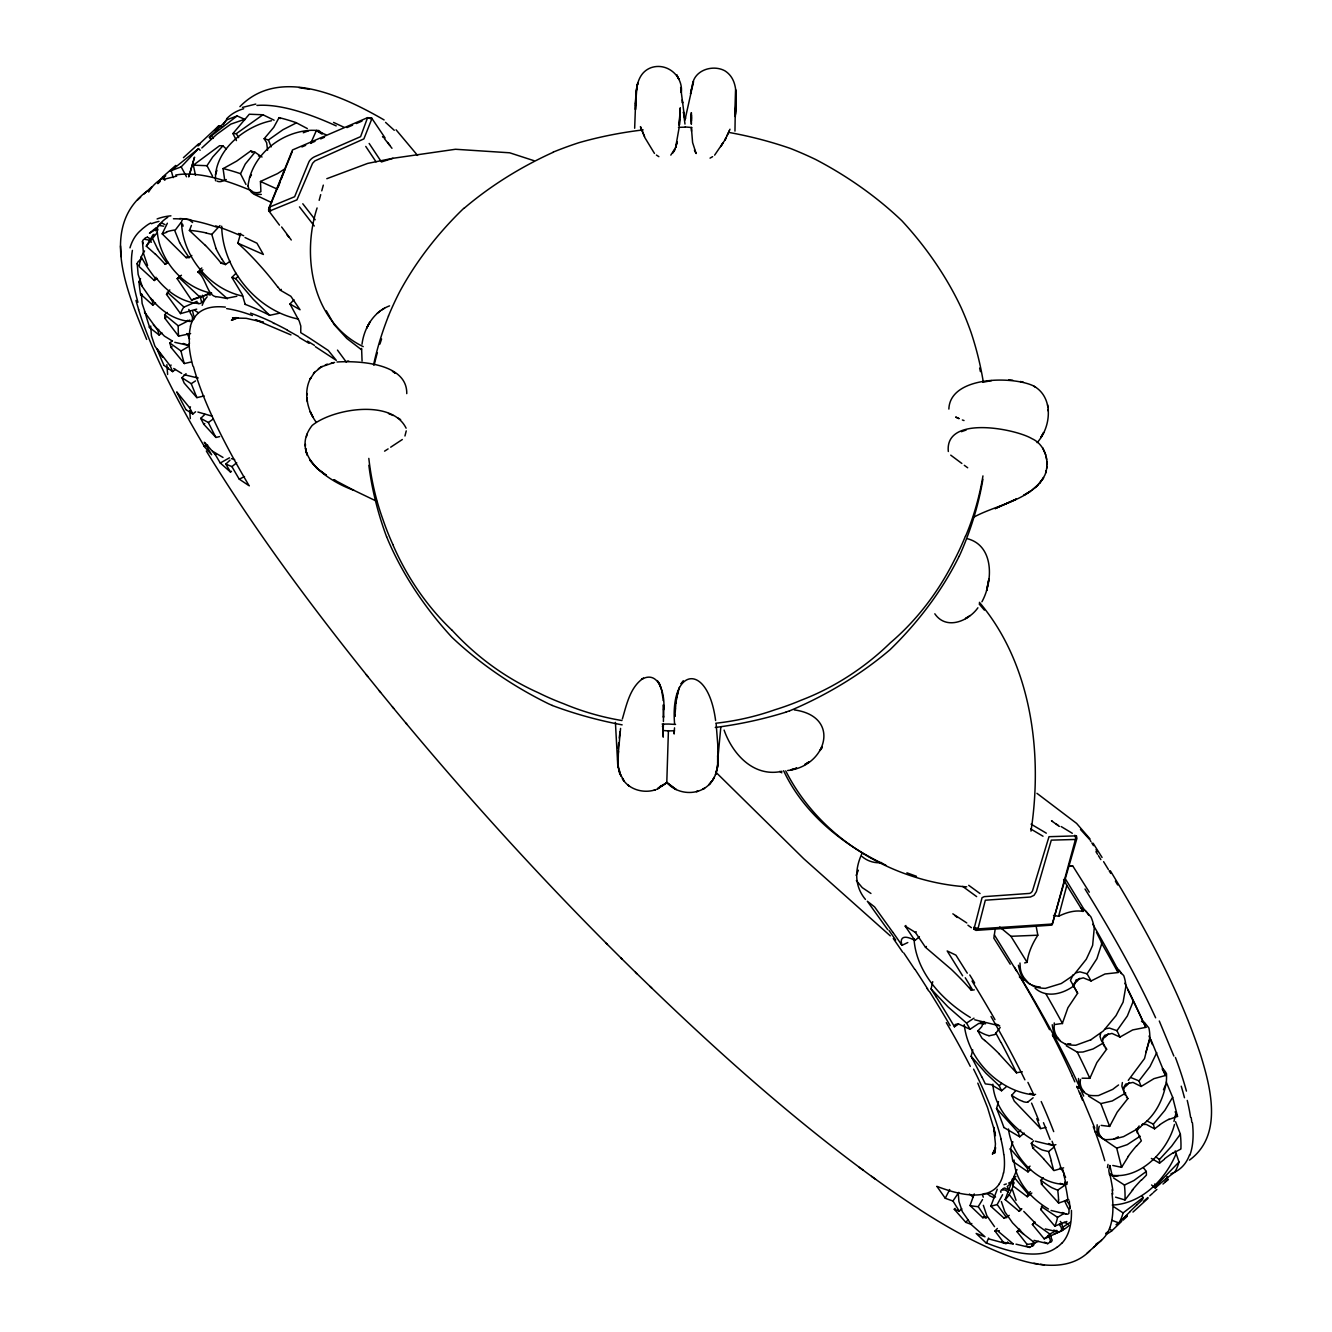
<?xml version="1.0" encoding="UTF-8"?>
<svg xmlns="http://www.w3.org/2000/svg" width="1332" height="1332" viewBox="0 0 1332 1332"><rect width="100%" height="100%" fill="white"/><g stroke="black" fill="none" stroke-linecap="round" stroke-linejoin="round"><path stroke-width="1.5" d="M406.094 428.188C391.758 398.601 332.451 408.774 312.138 425.474C288.495 455.577 329.57 481.734 353.846 490.293L376.823 501.332M305.394 446.22L305.411 444.122M663.186 733.682L663.186 729.819L663.153 736.18M691.325 118.082L691.341 112.637L691.341 124.192L691.291 114.669L691.358 120.929L691.325 117.882M717.848 759.69L717.998 745.72M316.084 422.061C307.009 409.607 303.097 391.575 310.889 377.589L310.006 379.287L314.585 372.277L313.486 373.46M306.793 395.188L306.81 393.406M691.308 117.366L691.325 114.902L691.308 119.331L691.325 117.083M663.552 710.023C665.55 697.036 659.806 669.03 641.524 679.387L643.456 678.188M948.317 451.498C944.604 414.851 1015.367 428.771 1031.834 438.611C1045.287 444.522 1050.132 461.838 1044.954 474.925C1031.234 500.915 996.186 504.478 973.159 517.532M663.503 716.067L663.403 721.544M717.815 763.919L717.448 767.032L718.065 755.427M617.665 760.106L620.579 728.404M663.186 732.117L663.336 723.992L663.12 734.398M684.981 124.076L683.433 111.938L685.014 119.747L685.547 117.815L685.014 119.763L693.522 81.585L691.941 86.713M735.697 90.709L735.297 116.6C735.547 101.349 740.092 80.536 724.924 70.846C712.87 64.186 693.889 70.13 692.407 85.248M717.865 762.97L717.998 756.176M734.964 131.119L735.597 89.477M1054.261 1022.909L1054.195 1026.006A35.797 23.826 0.3 0 0 1056.825 1036.496L1060.905 1041.574L1065.3 1044.055M1125.956 985.78L1123.109 1002.163A35.814 1.449 -63 0 0 1116.033 1015.617L1103.279 1031.018A35.814 0.866 -34.8 0 0 1090.625 1039.942M617.732 759.373L617.898 752.58M635.764 97.602L635.481 109.624C635.78 95.188 634.482 73.826 651.098 67.666C666.832 62.254 683.133 75.708 681.351 92.541L680.669 87.512L684.482 117.016M635.58 105.794L635.863 95.654L634.665 128.255M668.414 730.785L666.783 782.733L657.259 789.027L661.321 785.43M361.605 348.418L362.071 361.005M679.77 119.014L679.387 124.925L680.136 109.657L679.969 114.552M735.83 104.745L736.013 98.518L735.397 114.519L735.747 107.026M617.865 753.895L618.098 767.415L620.912 776.007L617.698 764.135L615.417 722.394M679.886 116.75L679.969 114.569M674.625 724.308C669.613 666.832 707.908 661.638 715.6 720.512M385.115 137.979L371.561 117.949L367.582 117.649L292.491 149.967L269.264 207.193L269.081 211.255L279.47 225.125M973.942 929.17L1052.463 924.025L1076.406 835.863L1049 836.696L1032.65 890.425A3.297 2.148 -52.1 0 1 1029.353 893.422L984.281 896.636L982.05 897.668L973.942 929.17L975.94 930.385L1051.897 925.124L1076.922 838.411L1076.406 835.863M680.053 112.304L680.236 108.059L679.919 115.002L680.236 108.059M636.18 91.841L636.962 86.663L635.614 104.046L635.78 100.549M718.164 752.98C717.332 776.922 717.765 748.617 717.682 757.076M675.79 704.162L674.941 716.4L675.024 715.001M680.103 111.189L678.954 125.591M674.375 730.136L674.142 733.999L674.525 727.855M675.324 709.34L675.391 708.308M717.782 759.49L720.812 727.255M406.243 430.885L404.945 435.997M1137.112 1132.799L1137.878 1127.538M679.22 127.139L675.59 147.619L670.812 155.111M618.664 742.89L618.148 748.467M1046.686 468.398L1046.885 466.267M267.599 150.183L266.633 142.691L264.152 138.728L273.743 127.356L279.021 117.699L280.369 118.565M679.07 124.542L679.253 122.894L679.137 123.993M717.782 764.118C717.265 774.258 711.971 784.515 702.747 789.26L704.511 788.261M1128.254 1080.369L1144.521 1058.557L1149.916 1037.162A35.814 5.228 -84.5 0 0 1148.867 1027.971L1144.854 1022.976L1141.491 1021.378M620.079 731.634L619.213 738.028M1122.377 1082.55L1121.86 1086.146L1123.109 1089.892L1127.854 1098.567L1117.215 1112.12L1109.639 1126.406L1101.131 1125.39M995.22 928.904L993.838 938.178L1010.205 964.202M362.004 344.222C364.052 328.038 373.693 311.688 389.527 305.877M1030.985 831.101C1042.923 753.329 1031.617 664.019 979.386 602.314M1024.658 962.919L1027.105 962.337C1028.271 952.563 1032.533 943.389 1037.828 935.197L1036.046 925.74M983.848 1021.444L981.701 1026.739L977.871 1030.951L982 1038.227L984.781 1040.558M1100.648 1033.182L1100.032 1036.579L1101.131 1040.042L1106.626 1049.233L1096.885 1062.536L1089.859 1078.304L1082.034 1078.204M1003.396 1172.876L1003.329 1173.276A575.457 111.105 47.7 0 1 999.1 1184.081M1013.053 1183.915L1012.686 1185.696L1027.305 1196.735L1031.834 1193.022M691.441 89.211L690.525 93.823L691.708 87.829M1066.865 1221.461L1054.811 1226.106L1040.758 1209.589L1042.273 1205.726M678.154 690.925L676.623 698.085L679.403 687.229M1027.305 1196.735L1027.904 1193.955L1030.435 1191.591M622.36 718.98C626.573 704.728 630.053 687.379 643.023 678.454M936.363 997.252L931.085 988.96L932.733 981.684M1176.223 1112.22L1173.942 1121.411M317.083 207.959C301.165 257.093 312.804 322.411 363.22 346.62M865.45 899.433C854.078 885.863 854.811 868.93 861.937 853.612M972.36 1058.574L971.145 1056.326L972.743 1049.816M1159.523 1125.124L1154.544 1128.82L1146.319 1124.424L1142.024 1124.491L1143.339 1124.108C1156.559 1113.652 1163.535 1098.167 1166.382 1081.884M325.824 134.715L316.383 130.536L310.689 143.39M977.921 929.003L985.33 900.216L1030.435 897.019L1034.032 895.337L1036.363 891.624L1051.298 840.142L1076.256 839.443M1063.569 879.436L1066.849 885.364L1058.624 916.249L1053.495 915.384M319.164 200.349L320.712 194.639M321.761 190.842L323.31 185.131M190.409 326.323L190.459 326.107A580.436 112.055 47.7 0 1 194.355 317.632A600.349 115.917 47.7 0 1 225.374 307.109M306.46 436.646L307.192 434.016M240.659 233.45L237.829 243.157L244.439 249.3A65.002 11.122 49.5 0 1 256.51 261.688L262.754 268.631A68.148 12.021 49.5 0 1 277.739 287.013M406.76 393.623C407.342 363.087 358.658 360.606 336.996 362.004M188.761 176.923L194.555 157.159L189.011 176.09M1003.912 1127.521A617.882 119.331 47.7 0 0 996.569 1108.54L998.484 1101.564M1145.82 1052.48L1149.566 1040.009M1127.754 989.676L1133.266 1001.231L1127.338 1016L1116.949 1030.668L1120.012 1037.062L1132.666 1029.936L1145.803 1027.355L1143.422 1022.31M1137.095 1129.786L1139.126 1125.94M247.985 185.881A35.814 1.832 -74.3 0 1 249.584 177.656C257.209 150.949 283.566 131.602 311.122 130.303A35.814 1.382 -2.2 0 1 318.831 130.536L322.594 133.766M141.242 256.81A785.98 153.147 47.5 0 0 139.61 263.769L139.161 266.583L154.296 280.503L156.011 277.256M196.686 309.141L180.519 313.636L166.5 294.405L169.813 289.926M1174.491 1124.458C1167.565 1151.564 1138.943 1180.668 1109.789 1174.857L1109.34 1173.142A35.797 16.184 -4.5 0 1 1110.289 1165.85M974.241 1193.922L970.029 1205.527L982.783 1217.714L986.895 1217.331M1141.724 1195.72C1145.836 1198.833 1138.91 1202.413 1137.195 1204.661M1175.224 1150.898L1179.02 1161.987L1156.243 1185.58L1155.227 1188.027L1151.581 1184.981M997.268 1189.243L990.808 1206.259L1004.211 1218.297L1009.223 1215.367M367.582 117.649L360.606 136.647L314.768 156.66A5.977 2.448 -37.3 0 0 308.841 162.054L294.638 196.72L269.264 207.193M369.513 117.882L371.561 117.949L371.745 119.064L363.886 138.894L314.868 160.906L312.554 163.32L296.953 199.867L269.081 211.255L268.515 209.857L292.307 151.465M278.022 187.629L280.369 181.319M1189.476 1155.027L1189.293 1155.527A756.676 146.07 47.7 0 1 1170.995 1173.758M1010.389 1149.166L1012.853 1141.757M283.4 173.343L285.215 168.631L277.539 173.593L260.456 181.468L260.905 191.708M281.302 178.854L282.7 175.175M205.461 245.521L189.427 230.486L191.408 225.458M729.986 129.221L727.072 135.731M1156.775 1052.663L1149.949 1066.632L1138.993 1080.885L1141.141 1086.462L1153.945 1078.654L1165.567 1075.473L1150.798 1039.376M1163.469 1089.726L1165.75 1084.481M856.143 875.374L858.374 870.229M1016.982 1169.529L1013.818 1176.872L1027.904 1193.955M1175.856 1154.311C1165.1 1179.769 1141.474 1203.828 1112.253 1205.06M729.42 130.619L724.908 140.06L714.618 155.145M1021.711 1208.907L1019.18 1211.304L1005.161 1199.599L1011.471 1182.733L1007.225 1186.546L1008.441 1189.193M959.157 556.326L960.672 553.063A230.086 156.127 -62.1 0 0 982.899 479.32M1000.199 1027.472L994.854 1034.531L989.027 1035.813M167.366 223.227L162.204 233.866L186.18 257.675L189.077 257.592L191.808 255.444M1012.886 1187.012L1009.223 1194.554A608.308 117.482 47.7 0 1 1005.161 1199.599M1012.686 1185.696L1014.168 1182.783M140.543 278.588L138.928 281.735L152.464 301.132L152.797 305.161L155.544 302.997M961.771 1208.723L959.256 1211.138L952.963 1200.981A620.279 119.78 47.7 0 1 945.254 1198.251L949.699 1189.526M986.463 1243.089L988.594 1238.044M1166.482 1082.583L1172.643 1097.235L1164.884 1110.339L1153.362 1124.158L1154.544 1128.82M981.917 601.781C993.006 581.834 994.521 545.737 967.415 538.711M673.942 151.249L674.874 149.517L673.01 152.897M990.808 1206.259L997.168 1204.544L1002.58 1194.704M725.207 139.494L726.19 137.712L724.908 140.06M212.554 176.257L206.993 165.701L212.654 157.059L222.894 145.854L226.24 148.934M144.555 250.899L141.209 256.776L145.588 264.535A43.606 10.156 50.3 0 0 155.161 278.055M1112.786 1165.467L1121.577 1167.332L1128.437 1156.309M995.504 1148.9L992.407 1154.211L995.57 1147.451L994.638 1153.212L995.437 1143.922L993.689 1127.338L995.387 1135.513L993.689 1127.338M155.511 254.312L146.32 246.17L153.03 234.765M986.063 1218.231L978.237 1206.642L982.517 1199.566M720.695 146.603L722.777 143.273L721.544 145.221M146.32 246.17L156.826 233.067M1175.573 1121.727L1180.368 1134.115L1171.594 1146.236L1159.439 1159.506L1159.556 1163.152L1164.401 1159.273M952.963 1200.981L958.79 1192.373M249.534 177.789L251.482 174.958M197.069 301.348L183.749 307.226A595.021 114.918 47.7 0 0 180.503 313.619M1073.142 974.708L1070.445 980.435L1077.621 993.222L1067.914 1007.758L1062.353 1023.459L1054.744 1024.541M1015.4 1091.091L1011.637 1095.387L1014.285 1101.131L1040.658 1128.604L1045.953 1127.421M1115.6 1197.168L1124.974 1199.966L1132.799 1189.892M1116.599 968.214L1118.297 972.527L1104.977 973.992L1091.074 980.968L1087.079 973.792L1096.902 958.724L1101.897 943.206L1096.486 932.333M180.936 222.627L174.792 230.719L179.587 242.541M140.959 294.422L152.797 305.161M1037.112 442.624C1051.431 427.172 1054.111 396.453 1032.883 385.614C1011.571 375.924 949.949 376.24 948.867 409.074M201.831 267.965L197.802 272.128C205.711 277.173 207.193 295.171 215.784 296.703M173.143 177.656L171.245 170.613L181.185 166.866L198.518 148.635L200.15 150.283M235.947 273.293L231.918 277.439L242.241 294.522L245.205 304.412M293.972 299.75L289.976 303.979L299.25 321.145L300.799 326.057L300.749 332.667A587.096 113.47 47.7 0 1 309.257 337.912L328.238 350.433L336.33 360.389L315.351 346.67M977.904 607.792C968.381 621.228 946.153 630.469 934.814 613.786M186.064 373.676L181.935 377.705L184.166 383.05L196.886 397.635L204.162 395.954M1019.38 1229.086L1017.015 1231.65L1026.989 1244.271M968.164 1219.762L965.767 1222.326L954.278 1209.256L955.127 1208.34M997.368 1228.454L994.971 1231.018L1003.296 1242.107M215.984 248.435L211.805 234.415L219.963 225.558M314.269 372.594L322.011 366.483L320.246 367.432M1043.306 1177.804L1040.941 1180.319L1041.474 1184.131L1058.607 1203.062L1068.747 1199.583M262.021 157.01L254.978 152.248L245.271 164.036L240.543 173.793L245.97 184.465M204.895 414.352L200.732 418.348L203.779 424.259L215.967 437.479L219.614 436.58M147.103 191.159C97.969 227.139 128.538 295.071 146.653 339.41M1033.665 1140.825L1031.284 1143.306L1032.916 1148.201L1033.798 1147.385M1004.211 1218.297L1005.027 1217.398M1136.696 1145.92L1141.341 1140.858L1136.113 1128.87M982.783 1217.714L983.615 1216.815M1019.18 1211.304L1021.577 1208.807M230.02 460.139L225.824 464.102L230.519 472.061L231.485 471.295M1030.518 1169.529L1028.021 1171.894L1027.538 1168.447L1030.052 1166.116M1053.878 1234.165L1059.906 1231.584L1044.238 1238.877L1032.4 1224.508L1034.964 1221.96M1024.175 1133.099L1019.696 1136.812L1018.231 1132.383L1020.745 1130.069M1006.01 1087.062L1001.547 1090.775L999.2 1085.697L1001.714 1083.399M158.042 183.566L160.339 181.202M1112.07 1220.395L1118.88 1222.926L1130.002 1211.67M236.447 140.593L232.934 133.55L249.284 114.219L262.937 114.768L274.109 120.196M1141.624 1180.019L1146.436 1175.09L1146.303 1171.461L1143.572 1167.914M985.53 1023.808L978.787 1023.426L970.062 1029.27L966.549 1023.076L973.992 1018.181M1033.132 1097.784L1027.738 1102.113M163.57 177.939L165.767 175.791M919.413 936.779L914.918 940.492L905.227 926.14L905.877 925.49M238.178 276.373L235.681 278.654L231.918 277.439M402.331 439.51L390.692 447.186M202.897 269.78L200.366 272.044L197.802 272.128M1106.259 1234.165A766.516 148.035 47.7 0 0 1112.037 1230.618L1121.677 1221.361M1070.312 1222.243L1063.485 1226.755M181.452 275.225L177.173 278.671L191.592 300.133L207.825 294.489M179.737 276.39L177.173 278.671M210.856 139.277L209.39 137.446L227.173 119.68L237.113 115.934L245.155 119.53M167.266 312.421L164.652 314.702L164.952 318.398L178.588 336.147L190.593 333.566M965.767 1222.326L970.928 1224.291L971.811 1223.459M994.971 1231.018L999.366 1230.751M1017.015 1231.65L1020.562 1230.268M1032.4 1224.508L1033.282 1223.675M1040.758 1209.589L1041.641 1208.757M221.928 127.006L218.864 125.757L197.669 145.538M172.427 340.692L169.813 342.99L171.112 347.502L184.332 363.553L191.475 361.921M1035.214 487.595L1038.011 484.998L1032.183 489.993M1041.474 1184.131L1042.357 1183.316M1189.459 1160.122C1222.893 1135.597 1211.021 1088.977 1200.848 1055.677C1179.386 990.209 1145.986 929.436 1110.322 870.762M277.988 287.079L280.353 290.21L281.268 289.36M137.462 200.083L140.643 197.169M143.939 194.072L151.632 186.98M205.394 245.321A54.495 9.307 49.7 0 1 218.548 259.99L221.012 263.12L221.928 262.287M183.433 157.659L198.451 143.973M201.815 147.969L216.833 134.282L230.819 124.126L243.773 119.614M905.227 926.14L915.417 932.433L916.183 931.734M1132.966 1212.07L1147.984 1198.384M186.18 257.675L187.079 256.86M871.578 1176.356C915.45 1208.041 961.105 1238.727 1012.22 1257.441C1037.145 1266.249 1069.663 1271.844 1090.076 1250.532M915.417 932.433L925.49 947.302L926.406 946.469M230.519 472.061L220.263 463.003L215.368 454.728L216.284 453.912M1093.472 1247.518L1101.564 1240.242M239.91 106.643C279.57 65.767 344.039 96.77 384.115 119.947M195.571 411.788L192.824 413.986L189.577 407.675L190.476 406.859M1086.895 1253.395L1096.652 1244.654M152.464 301.132L153.363 300.333M161.921 332.917L159.174 335.081L157.775 330.219L158.674 329.42M175.374 369.447L172.627 371.628L170.23 365.884L171.129 365.085M175.741 165.434L162.937 176.706A899.217 173.66 47.7 0 0 157.609 183.5M154.296 280.503L157.059 278.371M220.263 463.003L229.47 457.808M1123.043 1218.947L1126.939 1215.5M1153.629 1192.257L1156.892 1189.393M1162.986 1184.048L1167.964 1179.686L1166.998 1176.472M1072.71 985.031L1077.238 981.068A35.814 32.85 87.3 0 1 1079.869 978.271M1155.227 1188.027L1159.906 1183.965M209.39 137.446L237.113 115.934M1143.206 1197.468L1123.092 1212.919A755.41 145.887 47.7 0 1 1118.88 1222.943M318.315 368.831L319.247 368.082M1054.145 1147.018L1048.617 1151.564L1042.407 1150.049A46.57 11.372 46.7 0 1 1031.318 1143.405M155.378 228.355L149.45 233.217L156.427 229.021M1123.792 1087.878L1126.889 1085.314A35.814 29.953 -74.4 0 1 1129.469 1082.45M171.245 170.613L198.518 148.635M232.934 133.55L236.28 133.683L262.937 114.768M225.824 464.102L231.951 466.616L236.713 462.737M1166.266 1178.637L1174.807 1171.994A755.41 145.887 47.7 0 0 1179.02 1161.987M377.322 313.253L380.419 310.822M1146.303 1171.461L1133.898 1180.552L1124.441 1185.047L1113.685 1178.087M203.779 424.259L204.745 423.509M1105.677 1233.432L1108.291 1231.401M166.5 294.405L167.432 293.689M171.112 347.502L172.061 346.77M164.952 318.398L165.901 317.665M264.152 138.728L268.431 139.977L282.967 129.704L296.47 122.844L307.342 128.571M254.978 152.248L250.699 150.982L236.68 161.105L223.093 168.648L224.525 178.938M661.887 786.113L666.799 782.5C675.99 793.139 692.64 795.587 704.462 788.294M200.732 418.348L208.375 422.51L213.303 418.947M1140.159 1136.179L1127.205 1144.671L1116.716 1148.167L1097.485 1135.047M1055.893 1144.654L1052.929 1145.487L1035.43 1141.224M1065.75 1184.614L1057.625 1190.192L1052.064 1187.811A43.606 10.739 46.1 0 1 1040.908 1180.219M970.012 615.517L965.484 618.597L968.247 616.783M657.259 789.027L666.799 782.5L676.19 789.576L666.733 782.4M1125.707 1093.006L1112.27 1100.948L1100.848 1103.595L1088.544 1096.069M195.504 175.258L193.34 165.168L219.564 145.721L222.894 145.854M388.111 448.901L384.582 451.148M181.935 377.705L191.225 383.683L195.521 380.919M1103.562 1042.856L1093.122 1048.933L1082.999 1052.014L1077.322 1052.163L1066.199 1045.737M958.457 1024.158L954.411 1026.756L955.127 1024.541L958.257 1023.825L970.062 1029.27M1173.242 1153.062L1180.901 1149.033A792.324 153.014 47.7 0 0 1180.718 1138.094L1180.368 1134.115M381.385 310.123L384.515 308.225M188.012 346.853L181.019 350.999L169.813 342.99M1073.609 986.046C1062.486 994.122 1046.403 998.284 1035.097 988.227M1054.861 1226.156A724.741 140.476 47.8 0 0 1057.541 1217.381L1063.452 1213.802M710.056 158.125L712.637 156.643M230.136 261.238L225.408 264.552L221.012 263.12M321.312 366.866L333.716 362.62M1137.178 1129.07L1123.559 1136.629L1113.752 1139.16L1118.397 1136.779M1056.809 1230.368L1049.816 1234.048L1034.082 1222.793M189.843 320.046L178.305 325.874L164.652 314.702M1090.908 1039.759L1075.823 1045.237A35.814 9.657 -12 0 1 1065.284 1044.055M204.096 446.22L207.725 445.188M244.505 476.556L239.277 479.17L248.535 485.364M901.231 944.288L901.947 945.32L907.808 942.54M1168.897 1119.463L1177.521 1116.399L1172.643 1097.235M1038.394 1241.324L1034.864 1242.956L1019.679 1231.084M237.013 317.749L231.435 320.329L238.195 317.749M1058.624 916.249C1066.116 912.62 1074.641 909.906 1083.033 911.404L1082.65 910.106M346.969 127.589L352.597 125.158M356.36 123.543L361.988 121.112M301.898 146.953L305.661 145.338M311.288 142.924L315.051 141.309M320.679 138.894L324.425 137.279M326.29 364.568L325.224 365.001L327.372 364.152M308.558 130.786L303.28 132.75M162.204 233.866L166.65 232.351M326.806 178.704L367.699 163.403L392.957 158.292L455.511 149.267L509.673 152.797L533.816 160.639M789.51 710.822L786.047 712.087M1035.58 1094.388L1032.999 1094.771C998.118 1090.775 967.864 1058.957 964.251 1024.591M163.403 179.437L176.69 176.124M242.491 107.409L255.777 104.079M226.257 179.554L223.959 180.386A35.797 15.201 -80 0 1 216.999 181.119M211.322 293.09L199.917 297.119L178.904 277.506M961.388 431.685L966.166 430.02M654.079 790.192L655.893 789.626C643.989 793.822 628.954 789.809 622.344 778.571L624.242 781.201L619.596 773.043M392.957 158.292L381.435 161.938L369.147 143.44M1063.602 1167.831L1053.945 1170.595L1043.589 1158.873M215.717 296.636A621.461 120.063 47.7 0 1 226.04 298.401L236.813 296.27M271.445 120.762C244.122 126.24 213.653 151.332 215.534 180.752M1076.04 972.843L1079.902 971.827L1087.079 973.792M697.835 791.241L696.403 791.608L697.535 791.325M245.155 304.345A595.421 115.018 47.7 0 1 264.119 312.537L269.697 315.318L278.771 313.353M787.628 770.512C826.439 766.633 841.891 716.4 794.288 709.906M1113.352 1176.606L1118.447 1175.573M1105.393 1028.853L1109.389 1028.054L1116.949 1030.668M983.049 382.234L991.707 380.586M331.252 363.087L334.615 362.454M1022.343 1071.81L1016.333 1072.71L998.9 1053.679M925.49 947.302L951.231 969.296A65.002 11.971 45.5 0 1 964.251 982.433L971.344 990.275L974.275 989.859M236.363 317.615L232.467 317.982L246.287 318.315L263.47 322.327L255.444 319.797L290.959 334.898M782.017 771.295C753.679 777.572 732.6 754.195 724.092 730.086M1037.828 935.197L1010.938 936.296L999.716 927.005M347.169 361.139L348.817 361.072M193.34 165.168L206.993 165.701M881.601 862.57C874.674 863.436 867.182 861.071 862.004 856.476M258.441 155.944L261.222 155.977M261.305 194.422L254.162 194.222A34.282 8.691 6.2 0 1 250.25 190.576M1068.88 866.016L1072.909 866.166L1089.293 892.174M966.716 886.846C892.274 881.867 819.713 838.178 785.73 770.878M140.16 261.488L139.177 261.422A31.219 4.762 87.4 0 0 137.179 263.586L138.145 274.409L142.041 285.781M156.776 278.671C167.499 292.041 182.134 302.53 199.717 303.629A33.317 4.878 7.7 0 0 201.465 301.681L200.066 295.771M150.633 298.102C160.639 310.539 174.242 320.363 190.609 321.478A31.219 4.595 8 0 0 192.241 319.647A31.152 11.971 8.4 0 0 190.942 314.136L190.026 312.304A31.219 18.298 14.1 0 0 188.811 309.424M174.808 342.307L189.377 345.654M1014.518 1178.387L1013.635 1178.321A27.756 4.196 88 0 0 1011.837 1180.285A27.839 2.481 84.1 0 1 1012.553 1181.934M1008.474 1128.987C1011.837 1156.676 1038.144 1185.264 1066.949 1184.364L1066.999 1183.266A33.333 12.837 8 0 0 1067.265 1181.85M984.365 1193.572L985.247 1193.622A27.822 10.889 87.5 0 1 990.126 1196.053A27.756 16.483 81.7 0 1 993.872 1197.951M1051.081 1210.472L1067.182 1214.284A31.136 4.579 8 0 0 1068.813 1212.47A31.219 12.005 8.4 0 0 1067.515 1206.958L1064.534 1200.815M1061.321 1230.468L1061.438 1230.485A26.64 3.863 -89.1 0 0 1063.452 1228.653M1045.287 1228.92L1058.957 1232.2L1061.304 1230.635A27.822 10.739 7.8 0 0 1060.122 1225.673L1059.323 1224.025M1034.048 1240.375L1047.735 1243.655L1050.066 1242.09A27.822 10.739 7.8 0 0 1048.9 1237.128L1048.084 1235.48M989.177 1239.01L1006.143 1243.622A27.756 4.046 7.4 0 0 1007.591 1241.99M1032.067 1245.72L1032.183 1245.72A26.623 3.863 -89.1 0 0 1034.198 1243.922A26.64 2.914 86.8 0 1 1033.349 1241.99M1016.016 1244.171L1029.703 1247.451L1032.034 1245.886A27.822 10.739 7.8 0 0 1032.15 1243.455M144.988 239.26A31.935 4.462 4.7 0 1 147.369 237.179L147.469 237.179M141.841 259.49L141.708 259.474A29.92 4.196 5.1 0 0 139.544 261.438M1012.736 380.253L1008.624 379.886M1072.909 866.166L1069.03 865.733M1033.898 1263.285L1037.794 1263.885M1040.475 1264.284L1044.405 1264.901M309.44 89.294L298.901 87.562M1110.389 1174.225L1110.205 1174.191A34.282 6.91 -89.1 0 1 1109.29 1174.158M1131.151 1077.688L1138.993 1080.885M206.327 233.083L211.805 234.415M184.132 374.692L197.802 377.972M212.021 416.133L197.902 412.054M211.721 293.19C182.001 287.695 157.559 257.925 157.076 227.939A35.831 5.445 87.7 0 1 159.374 225.458L163.653 226.207M298.451 319.081C256.626 310.772 222.344 268.581 221.695 226.207M974.708 1019.796L999.699 1025.873A51.165 4.729 11.6 0 0 996.07 1024.108M242.774 296.104C209.407 289.277 182.084 255.578 181.518 221.711A41.059 6.244 87.7 0 1 184.166 218.881L189.061 219.73L192.607 222.527M1020.279 381.485L1023.476 382.284M1146.785 1120.895L1153.362 1124.158M186.13 409.79L192.824 413.986M973.792 927.255L977.538 928.404M1105.16 1139.659L1101.88 1138.144L1099.599 1134.697A35.797 18.981 -3.5 0 1 1099.3 1126.239M367.998 117.815L371.745 119.064M215.701 225.907L220.313 227.489M962.37 419.98L964.018 420.546M906.909 872.826L916.499 876.323M1003.812 1127.421L1019.696 1136.812M1063.985 1222.326L1068.381 1223.975M954.278 1209.256L959.256 1211.138M1151.364 1158.44L1159.556 1163.152M237.829 243.157L263.386 254.462L256.959 243.207L245.021 237.529M393.156 415.484L388.494 413.536M552.297 705.427L548.901 703.962A230.053 128.521 28.7 0 1 451.848 637.212A230.086 139.86 46.8 0 1 387.978 540.043L386.646 536.696M260.456 181.468L277.439 189.211M196.32 302.397L198.668 303.546M333.566 122.427L344.106 127.323M254.462 194.455L271.628 202.581M955.71 417.116L958.874 418.548M966.782 922.943L952.846 913.835M1057.475 1217.315L1041.408 1206.559M956.06 417.182L958.99 418.581M272.777 322.827L274.242 323.543M164.335 365.617L172.627 371.628M1080.568 907.825L1085.081 910.405L1090.841 916.799A35.814 11.022 -89.4 0 1 1094.255 927.954L1092.64 945.304A35.814 2.498 -64.4 0 1 1086.246 959.306L1073.808 974.941A35.814 3.363 -36.1 0 1 1061.254 983.516L1045.354 988.377A35.814 13.104 -12.2 0 1 1033.882 986.429L1028.937 983.532L1023.958 977.721A35.814 26.041 3.5 0 1 1020.179 966.316L1019.979 963.003M385.564 122.377L394.272 130.303M289.976 303.979L300.066 309.757L290.826 296.27L280.353 290.21M914.918 940.492C911.038 938.294 901.581 933.948 901.181 941.491L901.947 945.32M885.83 865.151C843.489 845.37 803.712 813.686 783.632 770.745M222.993 457.442L212.604 451.248M353.846 490.293L333.816 479.72L335.481 480.602M287.346 330.253L298.634 336.563M1031.085 824.158L1046.319 833.166M1030.652 828.92L1043.006 836.213M393.623 372.094L395.221 373.043L392.44 371.395M1061.138 826.539L1072.31 833.283M149.084 327.106L159.174 335.081M1052.463 821.428L1051.481 820.812L1059.39 826.406M172.411 341.042L164.419 336.114L153.313 324.792M173.726 368.498L181.718 373.426M970.329 1017.448C942.557 1000.648 916.066 972.56 913.985 938.644M1155.743 1156.842L1159.439 1159.506M1032.367 1139.576C1012.853 1127.771 994.271 1108.008 992.889 1084.181M1048.467 1209.006C1031.234 1198.633 1014.984 1181.068 1014.068 1160.006M1117.065 968.747L1123.708 975.59A35.797 8.142 -86.8 0 1 1125.94 985.83M316.383 130.536L321.728 133.983M870.945 893.472L862.27 887.645L856.359 880.569M400.632 419.613L398.268 418.115M1109.406 1228.92L1112.037 1230.618M1033.932 386.18L1035.547 387.229M656.393 155.045L658.857 156.66M1113.835 1206.809L1123.092 1212.919M779.736 771.394L781.834 772.826M1001.547 1090.775L991.274 1084.664L985.314 1083.882L981.984 1077.105M183.916 306.993L167.233 292.207M967.681 467.765L964.301 465.318M1091.074 980.968L1083.266 977.838L1076.056 979.936L1073.825 986.429L1077.621 993.222M1036.945 793.323L1076.606 823.409L1090.026 838.944M967.931 925.207L971.394 927.688M980.036 893.556L968.714 885.314M976.656 896.619L962.703 886.429M635.481 972.277C711.171 1046.07 789.976 1117.082 875.574 1179.286M859.307 1167.348L863.169 1170.179M1013.136 1243.838L998.484 1231.584M961.854 463.469L950.732 455.144M1055.926 823.759L1058.291 825.524M1120.012 1037.062L1111.97 1033.416L1104.727 1035.297L1102.979 1038.028L1102.613 1041.94L1103.995 1046.003M361.521 349.767L346.786 338.428L334.265 324.725L326.307 310.806M1028.021 1171.894L1012.819 1161.354A594.638 114.835 47.7 0 0 1010.355 1149.15M954.977 915.667L957.308 917.482M151.448 242.241L148.585 239.976L144.589 239.277A33.317 5.062 87.7 0 0 142.457 241.575L143.423 253.246L147.569 265.468M980.319 1022.027L982.966 1024.141M1141.141 1086.462L1132.966 1082.4L1125.74 1084.098L1124.025 1086.829L1123.692 1090.858L1125.14 1095.104M227.422 298.801L212.787 285.731L200.366 272.044M966.549 1023.076L947.851 1006.759L931.085 988.96M890.292 935.847L803.779 858.757L715.817 772.16M1080.502 829.52L1089.659 839.526M999.2 1085.697L985.946 1073.226L971.145 1056.326M1154.544 1184.048L1156.243 1185.58M269.697 315.318L253.197 299.25L235.681 278.654M986.08 1242.939L976.156 1233.449L985.014 1236.779L970.928 1224.291M1018.231 1132.383L996.453 1108.44M392.457 706.892C460.422 789.327 532.067 868.747 607.442 944.471M650.083 986.463L651.814 988.178M620.862 957.891L637.046 973.825M606.21 943.272L622.26 959.273M1027.538 1168.447L1010.255 1148.667M382.5 136.647L383.4 137.546M1023.775 1211.404L1034.881 1222.726M1023.659 1234.165L1012.553 1222.859L1004.827 1211.787L1001.364 1201.531M1105.21 1047.768L1106.626 1049.233M250.699 150.982L252.281 152.614M215.368 454.728L205.128 442.923M1126.389 1096.969L1127.854 1098.567M189.577 407.675L177.006 392.224M396.07 129.803L417.565 155.428M384.365 138.595L391.974 148.285M291.275 239.993L281.635 226.989M1020.745 1209.706L1009.223 1194.554M204.462 446.819L211.638 454.761L204.246 442.224M170.23 365.884L157.259 349.084M979.137 603.945L984.398 610.139M1006.709 1217.764L997.168 1204.544M157.775 330.219L144.422 311.871M379.237 690.742L393.689 708.391M206.327 451.015C254.628 529.936 309.906 604.362 367.765 676.506M405.877 723.076L406.959 724.392M366.25 674.658L380.602 692.407M654.462 153.43L644.954 137.779L640.426 126.673L644.505 136.463M286.646 234.399L288.961 237.296M314.269 225.99L299.467 206.876M315.168 219.747L302.797 203.763M346.403 362.237L337.479 350.1M387.629 142.424L389.893 145.388M945.221 1198.201L937.195 1186.795M211.821 136.513L213.22 138.378M657.359 680.585L659.057 683.033M236.28 133.683L238.661 137.629M892.939 932.433L874.591 906.909L867.315 901.231L887.661 929.586M994.521 1226.655L986.796 1215.583L983.349 1205.327M970.079 1222.759L962.353 1211.687L958.907 1201.431L958.291 1193.572M162.621 357.176L154.895 346.104L151.448 335.847L150.683 326.024M903.795 952.946L914.634 969.18M268.431 139.977L271.179 146.886M365.767 146.42L376.04 161.838M1090.309 840.559L1090.958 841.574M1091.824 842.923L1093.522 845.62M1066.849 885.364L1083.033 911.404M994.455 935.047L1016.716 971.244M927.189 988.594L928.604 990.825M1093.106 843.239L1102.063 857.442M1010.938 936.296L1027.105 962.337M1096.036 849.633L1097.285 851.631M1065.317 878.77L1084.248 909.739M967.282 973.176L955.926 955.144L947.185 950.948L962.62 975.823M969.629 987.395L971.344 990.275M990.642 1012.104L994.971 1019.613M186.53 176.79L181.185 166.866M995.703 1032.849L1000.798 1042.29M162.937 176.706L164.852 180.32M1175.107 1111.804L1177.521 1116.399M157.592 248.851L152.88 239.211M1162.52 1069.496L1165.567 1075.473M695.271 151.848L694.472 150.066L696.137 153.546L692.59 142.507L691.441 128.288M1065.6 1177.355L1064.634 1175.373A33.233 19.547 13.7 0 0 1060.106 1167.764M1050.415 1234.431L1050.532 1234.647A26.64 2.93 86.8 0 0 1052.213 1240.125A26.623 3.863 -89.1 0 1 1050.215 1241.923M192.591 311.172L192.707 311.422A29.903 3.163 86.3 0 0 194.589 317.515M189.66 339.077L188.844 337.412A27.822 16.4 13.5 0 0 186.98 333.549M1159.29 1021.011L1173.858 1056.043M1142.34 1020.295L1139.842 1014.668A859.806 166.05 47.7 0 0 1124.824 983.216M1072.31 1076.189L1074.807 1081.817M1080.185 1093.039L1094.787 1128.071M977.805 1083.132L987.578 1107.675L994.005 1129.037M196.886 397.635L191.225 383.683M1042.64 447.669L1045.787 455.078M659.207 683.316L661.688 690.459M659.34 683.599L660.639 686.696M142.457 241.575L143.307 243.59M137.179 263.57L137.962 265.451M1100.848 1103.595L1109.639 1126.406M1036.779 1118.614L1040.658 1128.604M1152.38 1044.554L1150.132 1038.877A966.233 186.597 47.7 0 0 1149.016 1036.013M619.663 773.209L618.731 770.346M1012.603 1190.075L1016.05 1200.348M145.588 313.736L142.124 303.463L141.359 293.656A27.772 2.481 84.2 0 1 142.074 295.271M1048.617 1151.564L1051.481 1161.171M182.567 224.192L183.133 226.14M190.26 410.456L191.059 413.436M1074.857 835.214L1075.89 838.827M1116.716 1148.167L1121.577 1167.332M1062.753 1169.463L1064.268 1175.024M269.647 207.392L270.662 211.105M1048.001 407.259L1047.568 404.745M247.968 185.964L249.017 189.161L251.981 191.442A35.814 18.165 -80.8 0 0 260.073 192.108M1046.636 459.473L1046.153 456.693M663.036 728.804L662.553 725.99L662.803 727.422M661.771 690.858L662.903 698.184M617.698 764.368L618.398 751.131L618.065 767.182M1191.224 1117.715L1191.807 1122.16M1112.137 1189.742L1112.719 1194.205M307.392 401.781L306.893 397.569M716.183 724.192L718.131 749.35M682.234 99.917L682.583 103.097L682.467 101.965M1069.313 1201.031L1069.962 1208.873M1124.441 1185.047L1124.791 1189.026A792.324 153.014 47.7 0 1 1124.974 1199.966M178.588 336.147L178.405 333.799A590.675 114.069 47.7 0 1 178.288 325.84M663.036 699.633L663.103 700.515M189.693 410.739L190.309 418.598M166.866 364.652L167.632 374.475M120.513 245.887L121.229 256.643M1048.317 411.055L1048.234 409.423M1046.952 464.269L1046.819 461.305M663.003 727.888L663.269 734.781M1058.49 1199.682L1058.607 1203.062M691.425 127.489L691.508 131.235M663.086 728.671L663.219 737.262M663.153 731.851L663.203 734.548M983.349 382.351A240.11 169.797 64.1 0 0 971.111 332.584A258.525 192.341 51.8 0 0 961.171 307.709A240.176 155.128 45.8 0 0 901.897 220.779A240.126 143.889 28 0 0 815.617 159.474A258.541 171.994 18.3 0 0 790.409 148.451A240.176 138.195 10.5 0 0 728.654 132.384M979.636 368.082A230.053 172.394 -82.1 0 1 980.419 371.595M982.949 475.907A240.16 185.914 83.6 0 1 965.567 536.263M965.417 536.163A258.491 221.595 89.4 0 1 954.178 560.456A240.126 200.682 -74.3 0 1 890.342 642.807A240.16 212.354 -48.2 0 1 800.865 700.332A258.491 242.824 -37.2 0 1 775.041 709.74A240.11 218.615 -16.4 0 1 715.833 723.226M959.107 556.326A230.053 140.909 -43.3 0 1 890.059 649.683A230.086 129.321 -25.1 0 1 789.543 710.888M675.557 724.442A240.11 218.615 -16.4 0 1 668.864 724.042A240.176 218.914 18.6 0 1 662.154 724.059M786.063 712.104A230.053 122.794 -7.2 0 1 715.284 727.472M674.142 730.769A230.053 122.794 -7.2 0 1 668.564 730.902A230.086 122.594 10.7 0 1 663.02 730.485M621.977 720.545A240.176 218.914 18.6 0 1 563.619 703.712A258.541 243.29 39.4 0 1 538.378 692.757A240.126 212.92 50.8 0 1 452.181 630.336M622.144 724.858A230.086 122.594 10.7 0 1 552.264 705.477M452.147 630.369A240.176 201.865 77.4 0 1 392.79 544.522M392.857 544.488A258.608 222.827 -86.1 0 1 382.967 519.597A240.126 187.096 -80.3 0 1 368.814 458.391M386.563 536.713A230.053 154.862 65.5 0 1 368.864 465.318M373.543 364.968A240.193 171.062 -60.6 0 1 388.494 315.984M388.461 315.984A258.525 193.473 -48.2 0 1 399.717 291.691A240.126 156.077 -42.2 0 1 463.736 208.341M374.225 364.901A230.086 171.112 85.5 0 1 377.356 352.647M379.92 344.072A230.086 171.112 85.5 0 1 381.585 339.011M463.969 208.408A240.16 144.372 -24.4 0 1 553.279 152.248M553.23 152.098A258.575 172.211 -14.6 0 1 579.02 142.657A240.126 138.195 -6.9 0 1 643.156 129.903M678.454 127.339A240.126 138.195 -6.9 0 1 685.164 127.189M685.164 126.99A240.176 138.195 10.5 0 1 691.857 127.506M216.916 170.346A35.814 1.715 -75.6 0 1 215.484 174.625M1066.233 1200.032A29.903 9.557 77.8 0 0 1069.146 1203.995L1069.28 1204.245A29.92 3.163 86.3 0 0 1070.229 1208.241M1062.32 1212.52A31.219 2.797 11.9 0 1 1066.183 1214.218M969.413 1194.055A27.756 16.483 81.7 0 1 972.943 1197.235M1001.814 1242.04A27.822 2.614 11.4 0 1 1005.26 1243.555M983.282 1197.185A27.822 2.481 84.1 0 0 982.583 1195.503A27.756 4.196 88 0 1 983.432 1193.838M988.727 1192.856A26.64 3.064 8.7 0 0 992.273 1194.088A26.623 8.791 17.3 0 0 995.553 1197.085M1026.256 1245.919A27.822 2.614 11.4 0 1 1029.703 1247.451M1000.948 1192.34A27.839 2.481 84.2 0 0 1000.598 1191.674A27.756 4.196 88 0 1 1002.397 1189.759L1003.279 1189.842A27.822 10.889 87.5 0 1 1008.141 1192.257M1002.763 1189.742A26.623 3.696 4.5 0 1 1004.711 1187.994L1004.827 1187.994A26.64 3.064 8.7 0 0 1010.322 1190.292M1044.305 1242.14A27.839 2.631 11.3 0 1 1047.735 1243.655M1013.719 1179.652A26.64 10.489 4.6 0 1 1013.985 1178.304A26.623 3.696 4.5 0 1 1014.068 1177.338M1014.784 1176.905A26.623 3.696 4.5 0 1 1015.933 1176.539M1060.322 1221.394A26.64 8.691 78.3 0 0 1061.654 1222.992L1061.754 1223.209A26.64 2.93 86.8 0 0 1063.452 1228.67M1053.762 1230.085A27.822 2.614 11.4 0 1 1058.957 1232.2M1060.155 1183.332A33.333 3.08 11.6 0 1 1064.235 1185.13M1048.55 1143.539A35.831 3.313 11.6 0 1 1052.963 1145.487M1030.086 1093.372A41.059 3.78 11.6 0 1 1032.999 1094.771M231.452 458.608A27.756 2.614 11.4 0 1 234.698 459.756M167.965 367.649A27.756 2.464 84.1 0 1 168.365 369.28M195.904 377.023A27.756 2.614 11.3 0 1 197.852 377.972M187.462 320.346A31.152 2.814 11.9 0 1 189.66 321.395M194.039 318.748A29.92 4.379 -89.7 0 1 193.49 319.514M183.283 343.473A27.756 2.614 11.4 0 1 188.495 345.587M201.598 301.515A31.918 4.645 -89.4 0 0 204.012 299.384A31.901 3.447 86.6 0 1 202.497 295.221M149.717 238.445A31.901 3.613 8.9 0 1 147.452 237.179M164.935 224.559A34.316 3.896 8.9 0 1 162.471 223.193L162.321 223.193A34.316 4.795 4.8 0 0 159.823 225.441M157.059 227.889A35.748 3.13 84 0 1 157.975 229.986M1082.866 908.74A34.282 18.115 -0.1 0 1 1088.594 915.101M1018.397 965.25A34.299 9.341 88.5 0 0 1021.727 976.006A34.282 15.801 78 0 0 1030.419 984.231M1040.142 986.929A34.282 22.461 69.6 0 1 1032.317 985.147M1116.599 968.081A34.282 15.468 -1.3 0 1 1121.328 973.625M1052.247 1024.758A34.299 6.727 -88.9 0 0 1054.444 1034.581A34.282 13.853 82.2 0 0 1059.972 1040.742M1070.745 1043.788A34.316 21.145 76.1 0 1 1067.914 1043.705M1142.673 1021.144A34.282 12.737 -1.9 0 1 1144.471 1022.626M1108.49 1033.615A35.814 31.568 -81.8 0 0 1105.893 1036.463A35.714 33.183 -51.2 0 0 1102.713 1038.893M1079.503 1086.762A34.299 3.979 -86.9 0 1 1078.504 1078.487M1080.535 1079.419A35.814 21.445 -2 0 0 1081.984 1088.91L1085.147 1093.172L1088.977 1095.187A35.814 6.21 -11.5 0 0 1098.467 1095.57L1112.786 1089.343A35.814 4.912 -33.4 0 1 1118.547 1084.964M1084.048 1092.107A34.282 11.672 85.6 0 1 1079.503 1086.712M1162.17 1068.963A35.714 10.34 -88.7 0 1 1166.482 1073.758M1162.686 1068.847A34.282 10.09 -2.2 0 1 1163.935 1071.411M1166.466 1073.842A35.814 2.331 -82.9 0 1 1166.366 1081.984M1097.069 1132.15A34.282 1.299 -85.4 0 1 1097.168 1124.757M1100.632 1136.862A34.282 9.457 88.4 0 1 1097.052 1132.333M1113.918 1139.11A35.797 2.88 -10.6 0 1 1105.26 1139.643M1142.856 1124.341A35.814 27.855 -68.7 0 0 1140.292 1127.255A35.714 29.487 -46 0 0 1137.062 1129.619M1108.024 1164.418A34.299 1.582 -84.1 0 1 1107.458 1167.581M223.31 124.808A865.4 167.016 47.7 0 1 226.923 119.114M226.623 118.781A920.012 177.689 47.4 0 1 243.673 108.741M256.959 105.444A870.962 167.715 47.5 0 1 336.213 125.907M278.937 117.599A863.702 166.8 47.7 0 1 296.37 122.727M198.118 145.887A47.719 2.647 -43.2 0 1 200.283 143.989M215.101 130.203A899.217 173.66 47.7 0 1 218.864 125.757M1192.44 1122.793A783.299 151.249 47.7 0 1 1189.776 1155.343M1103.595 861.671A854.661 166.267 47.5 0 1 1108.391 869.53M1109.19 870.828A854.661 166.267 47.5 0 1 1110.755 873.409M1115.383 881.135A854.661 166.267 47.5 0 1 1117.665 884.964M1095.936 851.681A793.023 147.969 48 0 1 1097.585 854.328M1098.417 855.644A793.023 147.969 48 0 1 1100.865 859.606M1187.245 1100.415A865.35 167.399 47.6 0 1 1190.542 1117.032M1181.234 1086.196A904.728 173.177 47.9 0 1 1184.464 1097.735M1175.423 1057.458A920.778 178.455 47.6 0 1 1186.429 1091.108M1085.014 889.01A869.48 166.65 47.8 0 1 1155.627 1017.814M1092.789 924.258A842.69 162.737 47.7 0 1 1117.098 968.131M1101.348 942.773A862.736 166.4 47.7 0 1 1117.764 972.094M1164.717 1158.673A47.552 9.424 -44.4 0 1 1173.659 1152.48M1133.316 1001.281A880.469 170.013 47.7 0 1 1145.853 1027.405M1159.623 1124.841A47.552 15.035 -45.8 0 1 1169.03 1119.213M1160.272 1183.565A47.736 3.114 -42.8 0 1 1166.699 1178.204M1167.964 1179.686A766.516 148.035 47.7 0 1 1165.134 1181.651M1143.439 1201.464A46.42 1.232 -41.8 0 1 1147.951 1197.435M1149.799 1195.786A46.42 1.232 -41.8 0 1 1152.879 1193.072M239.211 479.12A621.611 120.013 47.7 0 1 231.885 466.55M249.217 485.897A605.028 116.617 47.7 0 1 193.473 366.583M192.89 366.034A577.355 111.588 47.6 0 1 188.977 343.839M189.444 343.822A572.111 110.373 47.7 0 1 190.576 326.49M226.623 308.608A605.877 116.833 47.6 0 1 236.946 310.656A583.649 112.104 47.5 0 1 252.464 315.567M250.533 313.12A579.52 111.855 47.6 0 1 272.327 322.244M273.992 323.21A579.07 112.404 47.8 0 1 287.096 329.903M299.3 337.512A563.436 108.658 47.6 0 1 309.091 343.356M307.525 341.142A538.161 103.23 47.6 0 1 314.469 345.404M204.362 446.42A724.874 140.21 47.7 0 1 138.511 309.357M138.645 309.49A750.549 146.054 47.5 0 1 135.997 300.416M137.929 302.264A747.785 144.239 47.8 0 1 132.401 250.383M129.987 247.852A831.651 161.555 47.5 0 1 140.226 230.819L140.759 230.369A892.706 172.944 47.5 0 1 144.522 227.156A917.948 177.805 47.3 0 1 150.716 222.977M151.415 223.743A940.325 182.068 47.2 0 1 158.974 221.412M157.109 218.964A908.557 176.64 47.9 0 1 170.929 215.834M173.443 218.764A869.829 168.398 47.5 0 1 180.22 218.981M179.82 218.515A860.572 166.883 47.6 0 1 190.826 219.813M191.292 220.379A830.052 161.289 47.7 0 1 216.633 227.089M220.379 227.589A854.761 164.885 47.5 0 1 239.943 235.348M238.528 233.483A793.023 156.477 48.1 0 1 243.673 235.731M148.651 192.024A920.012 177.656 47.9 0 1 162.537 178.455M175.757 175.025A870.962 168.681 47.8 0 1 251.715 190.859M189.194 257.625A53.18 12.304 49.2 0 1 179.687 242.624M166.267 231.918A902.663 176.04 47.8 0 1 174.242 230.086M221.645 258.791A66.25 15.451 48.4 0 1 215.884 248.368M225.524 264.618A66.667 15.251 48.7 0 1 221.861 258.941M189.327 230.369A836.396 163.137 47.7 0 1 206.194 232.917M167 263.07A46.587 10.906 49.7 0 1 157.509 248.784M167.765 217.316A886.646 172.278 47.6 0 0 159.44 224.559A845.121 164.236 47.6 0 0 156.477 229.071M202.198 305.328A588.677 113.686 47.7 0 1 207.159 296.82M191.575 300.133A617.948 119.347 47.7 0 1 199.883 297.086M210.256 295.071A43.79 8.392 50.3 0 1 207.243 293.906M155.894 230.886A43.79 8.392 50.3 0 1 156.21 227.689M153.313 235.98A803.945 156.227 47.6 0 1 153.946 234.265M155.394 254.112A44.622 6.793 49.8 0 1 165.135 264.236M198.252 312.52A40.793 7.559 50.4 0 1 194.639 310.306M184.299 363.536A607.558 117.333 47.7 0 1 181.002 350.982M215.884 437.412A625.74 120.879 47.7 0 1 208.291 422.444M140.709 295.055A724.308 140.959 47.6 0 1 139.044 281.851M149.867 327.839A732.65 142.591 47.6 0 1 145.121 312.537M163.969 365.318A724.292 141.225 47.6 0 1 156.926 348.801M185.914 409.623A706.06 137.063 47.6 0 1 176.806 392.058M223.01 168.548A863.702 166.85 47.7 0 1 240.459 173.676M170.396 171.312A47.719 2.731 -42.7 0 1 172.81 169.014M999.167 1184.148A604.978 116.716 47.6 0 1 936.812 1186.312M1003.995 1154.977A572.394 110.606 47.6 0 1 1003.595 1173.076M1000.965 1139.176A580.719 112.188 47.7 0 1 1003.762 1154.461M973.592 1069.13A600.282 115.984 47.7 0 1 1001.131 1139.343M970.295 1066.366A605.877 116.55 47.7 0 0 960.772 1048.234A582.9 111.389 47.8 0 0 946.303 1022.626M929.386 991.374A579.653 111.788 47.7 0 1 950.116 1025.607M915.084 969.48A578.821 112.721 47.6 0 1 927.621 988.91M893.289 938.527A562.42 108.325 47.7 0 1 902.713 952.247M888.96 930.385A537.695 102.78 47.8 0 1 895.67 940.026M893.023 932.483A585.231 113.153 47.7 0 1 901.314 944.338M1056.659 1247.401A724.025 140.01 47.7 0 1 986.379 1242.972M1061.637 1243.256A747.818 144.672 47.7 0 1 1056.709 1247.451M1071.428 1210.338A745.087 144.272 47.6 0 1 1061.754 1243.389M1110.022 1227.371A756.676 146.187 47.7 0 1 1096.069 1244.005M1111.987 1193.472A783.299 151.299 47.7 0 1 1110.139 1226.805M1064.684 1182.133A822.743 158.841 47.8 0 1 1067.931 1199.666M965.25 977.755A809.357 158.874 47.6 0 1 972.243 989.36M1063.685 1174.474A843.705 163.653 47.7 0 1 1065.833 1183.249M1052.064 1141.241A905.627 173.476 48 0 1 1060.871 1167.664M1043.472 1122.693A940.325 179.47 48.1 0 1 1050.066 1139.393M1041.208 1101.547A908.557 177.722 47.5 0 1 1053.712 1131.617M1027.921 1082.4A868.397 167.649 47.8 0 1 1034.048 1095.32M991.025 1016.532A836.946 161.821 47.8 0 1 1024.891 1079.819M972.044 981.035A854.661 163.819 47.9 0 1 990.509 1012.004M969.763 974.957A793.023 158.325 47.4 0 1 974.641 982.933M1109.772 1174.008A865.35 166.833 47.7 0 1 1112.819 1190.425M1109.789 1165.45A904.728 176.257 47.4 0 1 1112.37 1176.489M1093.239 1126.672A920.778 177.173 47.8 0 1 1104.777 1160.705M1014.584 967.448A869.48 169.164 47.6 0 1 1083.665 1096.086M1022.76 1101.331A53.18 12.671 47.1 0 1 1011.571 1095.27M1027.788 1102.18A54.429 13.104 47.3 0 1 1022.926 1101.547M1031.584 1103.129A902.397 176.34 47.6 0 1 1038.694 1120.329M936.463 997.318A595.587 115.068 47.7 0 1 954.511 1026.839M972.177 1058.424A622.127 120.13 47.7 0 1 981.801 1076.972M988.877 1035.647A66.45 15.435 47.6 0 1 977.655 1030.602M984.698 1040.359A54.495 10.107 45.3 0 1 998.95 1053.595M1001.098 1042.523A836.646 163.07 47.7 0 1 1016.599 1072.959M1057.725 1190.275A784.115 151.731 47.9 0 1 1058.574 1199.766M1032.916 1148.101A44.639 7.542 44.8 0 1 1043.705 1158.873M1051.114 1160.838A846.569 164.885 47.7 0 1 1053.595 1170.279M1012.47 1180.918A611.238 118.032 47.7 0 1 1008.557 1183.099M1006.393 1183.948A611.238 118.032 47.7 0 1 1004.112 1184.648M1013.785 1176.839A590.126 113.969 47.7 0 1 1013.036 1183.898M978.254 1206.675A625.241 120.762 47.7 0 1 970.062 1205.56M1069.146 1225.373A724.691 140.359 47.7 0 1 1060.988 1230.918M1049.849 1234.098A732.717 142.074 47.8 0 1 1044.171 1238.793M1034.931 1243.039A725.524 140.809 47.8 0 1 1027.089 1244.388M1013.202 1243.938A705.81 136.813 47.7 0 1 1003.379 1242.223M1020.096 976.939A842.69 162.737 47.7 0 1 1049.549 1029.653M1046.153 994.288A862.736 166.7 47.7 0 1 1062.536 1023.609M1052.347 1034.881A859.806 166.067 47.7 0 1 1072.393 1076.273M1076.739 1086.313A966.233 186.597 47.7 0 1 1077.921 1089.077M1078.504 1090.458A966.233 186.597 47.7 0 1 1080.202 1094.554M1080.801 1096.02A966.233 186.597 47.7 0 1 1082.566 1100.349M1024.258 980.485A46.77 31.335 -52.6 0 1 1019.346 976.905M1057.941 1038.344A46.77 27.106 -50.4 0 1 1053.029 1035.93M1081.084 1088.56A46.77 22.594 -48.6 0 1 1076.822 1086.712M1096.869 1132.25A46.77 18.065 -47.1 0 1 1094.887 1131.784M1132.233 1190.109A47.552 9.357 -44.8 0 1 1141.274 1179.969M1077.272 1052.113A880.469 170.046 47.7 0 1 1089.809 1078.254M1128.187 1156.359A47.552 14.952 -46.3 0 1 1136.512 1145.853M1129.653 1211.92A47.736 3.014 -43.3 0 1 1137.012 1204.727M1118.381 1222.693A47.552 3.363 -41.8 0 1 1116.016 1224.724M1123.109 1220.145A46.42 1.282 -42.2 0 1 1127.322 1216.199M663.552 709.007L663.486 717.482L663.419 704.728L663.552 709.007M676.523 698.584L675.907 703.163L676.523 698.584M988.893 578.97L986.612 590.559L988.893 578.97M717.415 767.315L715.517 774.575L717.432 767.265M637.529 84.249L636.729 87.879L637.795 83.1L637.529 84.249M1046.319 470.512L1045.737 472.76L1046.319 470.512M677.155 142.074L675.59 147.619L677.155 142.074M713.652 778.537L712.753 779.986L714.368 777.155L713.652 778.537M368.598 324.442L366.65 328.138L369.88 322.161L368.598 324.442M822.21 746.902L820.878 749.233L822.21 746.902M1042.623 434.332L1040.742 437.629L1043.655 432.55L1042.623 434.332M820.928 749.1L820.046 750.549L821.611 747.985L820.928 749.1M1043.555 477.822L1039.376 483.566L1043.555 477.822M710.023 783.582L711.937 781.118L708.874 784.798L710.023 783.582M683.199 681.102L681.185 683.666L683.199 681.102M166.067 263.57L165.151 264.369L167.965 262.271L166.067 263.57M809.123 761.871L804.778 764.585L809.123 761.871M1030.552 491.158L1023.925 495.188L1030.552 491.158M1016.066 499.184L995.22 508.591L1016.066 499.184M796.603 768.181L791.291 769.73L796.603 768.181M326.323 475.291L317.016 468.381L309.64 459.856L317.016 468.381L326.323 475.291M629.403 786.13L627.822 784.898L629.42 786.146M311.954 415.118L310.223 411.638L312.837 416.866L311.954 415.118M678.97 79.404L676.673 74.792L678.87 79.237M306.51 452.863L306.127 451.681L307.226 455.161L306.51 452.863M305.727 449.467L305.544 448.335L305.894 450.566L305.727 449.467"/></g></svg>
